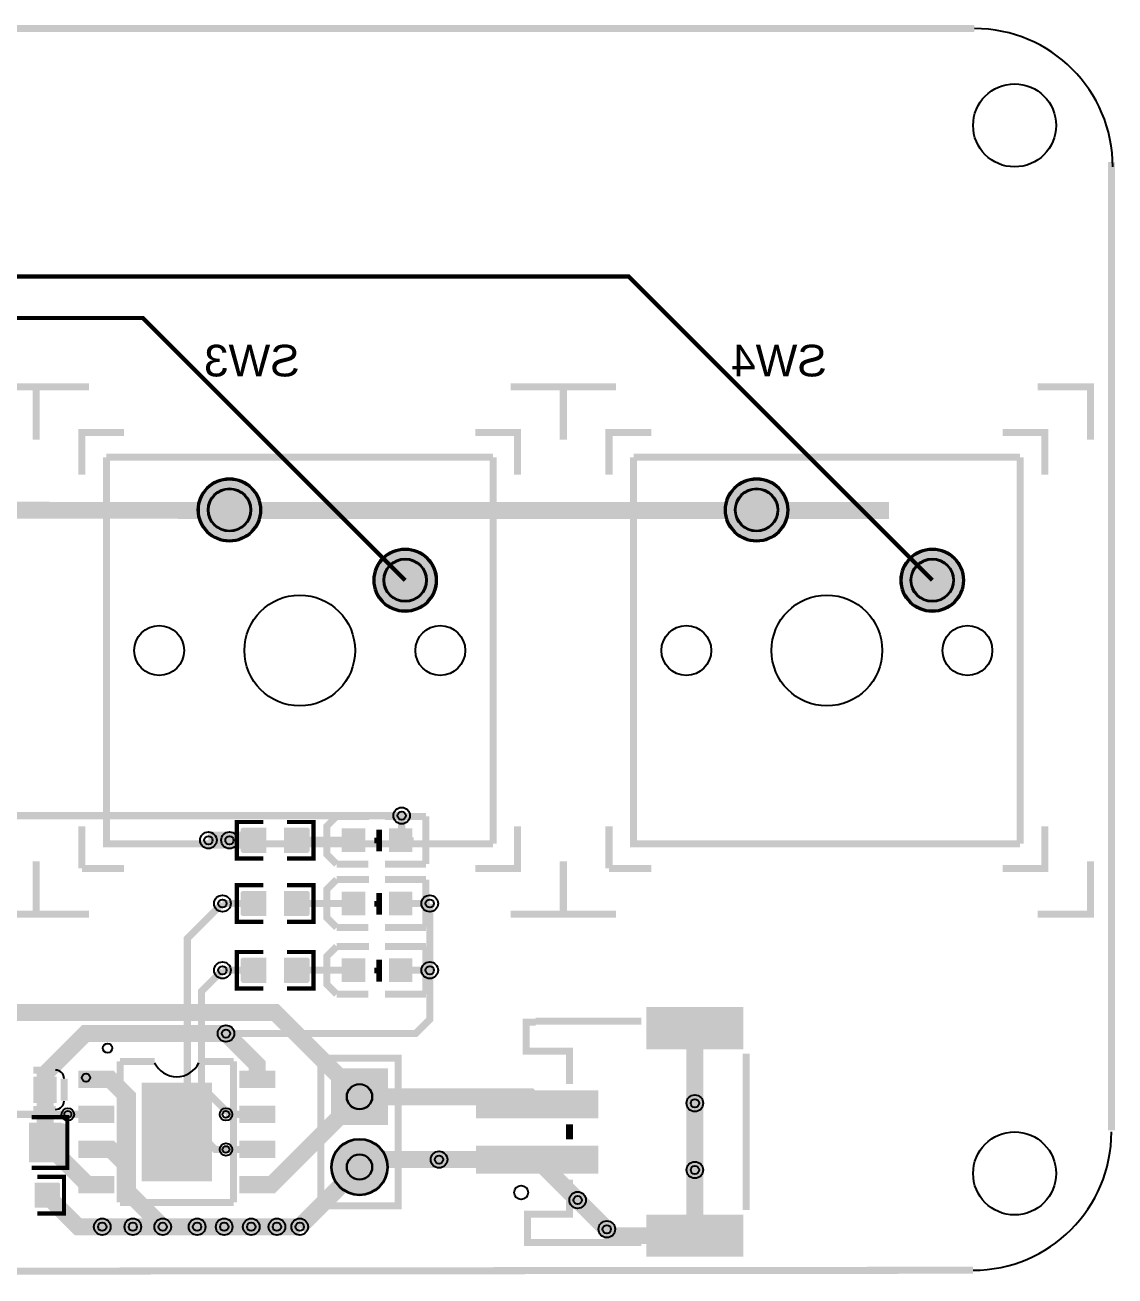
# Model space of a CAD drawing. Header units: millimetres. Extents: x 11.1 to 111.1, y -48.8 to 0.2.
# Drawn here: x 71.73 to 111.13, y -45.09 to 0.13 of the extents above; entities that cross this region are included whole.
import ezdxf

# ---------------------------------------------------------------- set-up
doc = ezdxf.new("R2010")
doc.units = ezdxf.units.MM
for name, color, linetype, true_color in [('BoardOutLine', 7, 'Continuous', 0xff00ff), ('BottomLayer', 7, 'Continuous', 0x0000ff), ('BottomSilkLayer', 7, 'Continuous', 0x66cc33), ('BottomSolderMaskLayer', 7, 'Continuous', 0xaa00ff), ('Document', 7, 'Continuous', 0xffffff), ('Hole', 7, 'Continuous', 0x222222), ('Multi-Layer', 7, 'Continuous', 0xc0c0c0), ('TopLayer', 7, 'Continuous', 0xff0000), ('TopPasteMaskLayer', 7, 'Continuous', 0x808080), ('TopSilkLayer', 7, 'Continuous', 0xffcc00), ('TopSolderMaskLayer', 7, 'Continuous', 0x800080)]:
    doc.layers.add(name, color=color, linetype=linetype, true_color=true_color)
doc.styles.get("Standard").update_dxf_attribs({"font": 'arial.ttf'})

msp = doc.modelspace()

# ---------------------------------------------------------------- hatches: boundary and pattern name
at = {"layer": 'BottomSolderMaskLayer'}
for points in [[(77.97090424180837, -17.399288798577572, 1), (80.27090424180838, -17.399288798577572, 1)], [(97.02221234442467, -17.399288798577572, 1), (99.32221234442468, -17.399288798577572, 1)], [(84.32091694183381, -19.93929387858782, 1), (86.62091694183383, -19.93929387858782, 1)], [(103.37222504445012, -19.93929387858782, 1), (105.67222504445013, -19.93929387858782, 1)], [(84.84556769113556, -37.58267716535431), (84.84556769113556, -39.6334772669544), (82.79476758953524, -39.6334772669544), (82.79476758953524, -37.58267716535431)], [(82.79476758953518, -41.1480822961646, 1), (84.84556769113539, -41.1480822961646, 1)]]:
    msp.add_hatch(color=256, dxfattribs=at).paths.add_polyline_path(points)
at = {"layer": 'Document'}
for points in [[(83.26182372364747, -29.28742697485393), (83.92222504444999, -29.28742697485393), (83.92222504444999, -29.439827279654423), (83.26182372364747, -29.439827279654423)], [(85.11557023114051, -29.23545847091691), (85.77597155194303, -29.23545847091691), (85.77597155194303, -29.38785877571752), (85.11557023114051, -29.38785877571752)], [(85.39072898145787, -29.61221742443479), (85.39072898145787, -28.951816103632154), (85.54312928625859, -28.951816103632154), (85.54312928625859, -29.61221742443479)], [(83.26182372364747, -31.57343154686305), (83.92222504444999, -31.57343154686305), (83.92222504444999, -31.725831851663656), (83.26182372364747, -31.725831851663656)], [(85.11557023114051, -31.52146304292603), (85.77597155194303, -31.52146304292603), (85.77597155194303, -31.673863347726638), (85.11557023114051, -31.673863347726638)], [(85.39072898145787, -31.898221996443908), (85.39072898145787, -31.237820675641274), (85.54312928625859, -31.237820675641274), (85.54312928625859, -31.898221996443908)], [(85.39072898145787, -34.31122682245359), (85.39072898145787, -33.65082550165096), (85.54312928625859, -33.65082550165096), (85.54312928625859, -34.31122682245359)], [(83.26182372364747, -33.98643637287273), (83.92222504444999, -33.98643637287273), (83.92222504444999, -34.138836677673225), (83.26182372364747, -34.138836677673225)], [(85.11557023114051, -33.93446786893571), (85.77597155194303, -33.93446786893571), (85.77597155194303, -34.08686817373621), (85.11557023114051, -34.08686817373621)]]:
    msp.add_hatch(color=256, dxfattribs=at).paths.add_polyline_path(points)
at = {"layer": 'Multi-Layer'}
for points in [[(78.02090424180838, -17.399288798577572, 1), (80.22090424180837, -17.399288798577572, 1)], [(97.07221234442468, -17.399288798577572, 1), (99.27221234442467, -17.399288798577572, 1)], [(84.37091694183383, -19.93929387858782, 1), (86.57091694183381, -19.93929387858782, 1)], [(103.42222504445013, -19.93929387858782, 1), (105.62222504445012, -19.93929387858782, 1)], [(84.82016764033528, -37.60807721615447), (84.82016764033528, -39.608077216154356), (82.82016764033528, -39.608077216154356), (82.82016764033528, -37.60807721615447)], [(82.82016764033528, -41.1480822961646, 1), (84.82016764033528, -41.1480822961646, 1)]]:
    msp.add_hatch(color=256, dxfattribs=at).paths.add_polyline_path(points)
at = {"layer": 'TopLayer'}
for points in [[(80.42214884429768, -29.7690627381254), (80.42214884429768, -28.90505461010912), (79.61567183134366, -28.90505461010912), (79.61567183134366, -29.7690627381254)], [(81.12217424434834, -29.7690627381254), (81.12217424434834, -28.90505461010912), (81.92865125730259, -28.90505461010912), (81.92865125730259, -29.7690627381254)], [(83.20426720853447, -29.737058674117293), (83.20426720853447, -28.93705867411734), (84.00426720853443, -28.93705867411734), (84.00426720853443, -29.737058674117293)], [(84.90607061214132, -29.737058674117293), (84.90607061214132, -28.93705867411734), (85.70607061214127, -28.93705867411734), (85.70607061214127, -29.737058674117293)], [(80.42214884429768, -31.19105918211835), (80.42214884429768, -32.05506731013463), (79.61567183134366, -32.05506731013463), (79.61567183134366, -31.19105918211835)], [(81.12217424434834, -31.19105918211835), (81.12217424434834, -32.05506731013463), (81.92865125730259, -32.05506731013463), (81.92865125730259, -31.19105918211835)], [(83.20426720853447, -32.02306324612641), (83.20426720853447, -31.223063246126458), (84.00426720853443, -31.223063246126458), (84.00426720853443, -32.02306324612641)], [(84.90607061214132, -32.02306324612641), (84.90607061214132, -31.223063246126458), (85.70607061214127, -31.223063246126458), (85.70607061214127, -32.02306324612641)], [(80.42214884429768, -33.60406400812792), (80.42214884429768, -34.4680721361442), (79.61567183134366, -34.4680721361442), (79.61567183134366, -33.60406400812792)], [(81.12217424434834, -33.60406400812792), (81.12217424434834, -34.4680721361442), (81.92865125730259, -34.4680721361442), (81.92865125730259, -33.60406400812792)], [(83.20426720853447, -34.436068072136095), (83.20426720853447, -33.63606807213614), (84.00426720853443, -33.63606807213614), (84.00426720853443, -34.436068072136095)], [(84.90607061214132, -34.436068072136095), (84.90607061214132, -33.63606807213614), (85.70607061214127, -33.63606807213614), (85.70607061214127, -34.436068072136095)], [(94.241173482347, -36.87810515621027), (94.241173482347, -35.37807975615942), (97.64117348234709, -35.37807975615942), (97.64117348234709, -36.87810515621027)], [(72.05514351028705, -37.90406400812799), (72.85514351028723, -37.90406400812799), (72.85514351028723, -38.8040894081787), (72.05514351028705, -38.8040894081787)], [(74.90784861569728, -37.673075946151926), (74.90784861569728, -38.273075946151835), (73.70784861569723, -38.273075946151835), (73.70784861569723, -37.673075946151926)], [(80.72446024892065, -37.673075946151926), (80.72446024892065, -38.273075946151835), (79.5244602489206, -38.273075946151835), (79.5244602489206, -37.673075946151926)], [(75.96621793243571, -41.62814325628642), (75.96621793243571, -38.12801625603254), (78.46609093218194, -38.12801625603254), (78.46609093218194, -41.62814325628642)], [(88.14117348234709, -39.37805435610858), (88.14117348234709, -38.37805435610869), (92.3411734823469, -38.37805435610869), (92.3411734823469, -39.37805435610858)], [(74.90784861569728, -38.94307848615699), (74.90784861569728, -39.5430784861569), (73.70784861569723, -39.5430784861569), (73.70784861569723, -38.94307848615699)], [(80.72446024892065, -38.94307848615699), (80.72446024892065, -39.5430784861569), (79.5244602489206, -39.5430784861569), (79.5244602489206, -38.94307848615699)], [(71.90114300228606, -39.57058674117343), (71.90114300228606, -40.94757429514857), (73.03368046736091, -40.94757429514857), (73.03368046736091, -39.57058674117343)], [(74.90784861569728, -40.21308102616206), (74.90784861569728, -40.81308102616197), (73.70784861569723, -40.81308102616197), (73.70784861569723, -40.21308102616206)], [(80.72446024892065, -40.21308102616206), (80.72446024892065, -40.81308102616197), (79.5244602489206, -40.81308102616197), (79.5244602489206, -40.21308102616206)], [(88.14117348234709, -41.37805435610869), (88.14117348234709, -40.37805435610869), (92.3411734823469, -40.37805435610869), (92.3411734823469, -41.37805435610869)], [(74.90784861569728, -41.483083566167124), (74.90784861569728, -42.08308356616703), (73.70784861569723, -42.08308356616703), (73.70784861569723, -41.483083566167124)], [(80.72446024892065, -41.483083566167124), (80.72446024892065, -42.08308356616703), (79.5244602489206, -42.08308356616703), (79.5244602489206, -41.483083566167124)], [(72.10515621031232, -41.73208026416046), (72.10515621031232, -42.59608839217674), (72.91163322326656, -42.59608839217674), (72.91163322326656, -41.73208026416046)], [(94.241173482347, -44.37807975615942), (94.241173482347, -42.87805435610869), (97.64119888239793, -42.87805435610869), (97.64119888239793, -44.37807975615942)]]:
    msp.add_hatch(color=256, dxfattribs=at).paths.add_polyline_path(points)
at = {"layer": 'TopPasteMaskLayer'}
for points in [[(80.41717043434073, -28.93708407416807), (80.41717043434073, -29.16504953009894), (80.03718567437136, -29.16504953009894), (80.03718567437136, -29.495046990093897), (80.41717043434073, -29.495046990093897), (80.41717043434073, -29.737084074168138), (80.36718313436631, -29.78707137414267), (79.57719075438149, -29.78707137414267), (79.52717805435623, -29.737084074168138), (79.52717805435623, -28.93708407416807), (79.57719075438149, -28.887071374142693), (80.36718313436631, -28.887071374142693)], [(81.96718313436645, -28.887071374142693), (81.16718313436627, -28.887071374142693), (81.11717043434078, -28.93708407416807), (81.11717043434078, -29.16504953009894), (81.48717297434587, -29.16504953009894), (81.48717297434587, -29.495046990093897), (81.11717043434078, -29.495046990093897), (81.11717043434078, -29.737084074168138), (81.16718313436627, -29.78707137414267), (81.96718313436645, -29.78707137414267), (82.01717043434087, -29.737084074168138), (82.01717043434087, -28.93708407416807)], [(83.20426720853447, -29.737058674117293), (83.20426720853447, -28.93705867411734), (84.00426720853443, -28.93705867411734), (84.00426720853443, -29.737058674117293)], [(84.90607061214132, -29.737058674117293), (84.90607061214132, -28.93705867411734), (85.70607061214127, -28.93705867411734), (85.70607061214127, -29.737058674117293)], [(79.5771399542798, -32.07305054610106), (80.37713995427998, -32.07305054610106), (80.42715265430547, -32.02303784607568), (80.42715265430547, -31.79507239014481), (80.05715011430038, -31.79507239014481), (80.05715011430038, -31.465074930149854), (80.42715265430547, -31.465074930149854), (80.42715265430547, -31.223037846075613), (80.37713995427998, -31.17305054610108), (79.5771399542798, -31.17305054610108), (79.52715265430538, -31.223037846075613), (79.52715265430538, -32.02303784607568)], [(81.12715265430529, -32.02303784607568), (81.12715265430529, -31.79507239014481), (81.5071374142749, -31.79507239014481), (81.5071374142749, -31.465074930149854), (81.12715265430529, -31.465074930149854), (81.12715265430529, -31.223037846075613), (81.17713995427994, -31.17305054610108), (81.96713233426476, -31.17305054610108), (82.01714503429002, -31.223037846075613), (82.01714503429002, -32.02303784607568), (81.96713233426476, -32.07305054610106), (81.17713995427994, -32.07305054610106)], [(83.20426720853447, -32.02306324612641), (83.20426720853447, -31.223063246126458), (84.00426720853443, -31.223063246126458), (84.00426720853443, -32.02306324612641)], [(84.90607061214132, -32.02306324612641), (84.90607061214132, -31.223063246126458), (85.70607061214127, -31.223063246126458), (85.70607061214127, -32.02306324612641)], [(79.5771399542798, -34.48605537211074), (80.37713995427998, -34.48605537211074), (80.42715265430547, -34.436042672085364), (80.42715265430547, -34.20807721615438), (80.05715011430038, -34.20807721615438), (80.05715011430038, -33.878079756159536), (80.42715265430547, -33.878079756159536), (80.42715265430547, -33.636042672085296), (80.37713995427998, -33.58605537211076), (79.5771399542798, -33.58605537211076), (79.52715265430538, -33.636042672085296), (79.52715265430538, -34.436042672085364)], [(81.12715265430529, -34.436042672085364), (81.12715265430529, -34.20807721615438), (81.5071374142749, -34.20807721615438), (81.5071374142749, -33.878079756159536), (81.12715265430529, -33.878079756159536), (81.12715265430529, -33.636042672085296), (81.17713995427994, -33.58605537211076), (81.96713233426476, -33.58605537211076), (82.01714503429002, -33.636042672085296), (82.01714503429002, -34.436042672085364), (81.96713233426476, -34.48605537211074), (81.17713995427994, -34.48605537211074)], [(83.20426720853447, -34.436068072136095), (83.20426720853447, -33.63606807213614), (84.00426720853443, -33.63606807213614), (84.00426720853443, -34.436068072136095)], [(84.90607061214132, -34.436068072136095), (84.90607061214132, -33.63606807213614), (85.70607061214127, -33.63606807213614), (85.70607061214127, -34.436068072136095)], [(94.241173482347, -36.87810515621027), (94.241173482347, -35.37807975615942), (97.64117348234709, -35.37807975615942), (97.64117348234709, -36.87810515621027)], [(72.05514351028705, -37.90406400812799), (72.85514351028723, -37.90406400812799), (72.85514351028723, -38.8040894081787), (72.05514351028705, -38.8040894081787)], [(74.90784861569728, -37.673075946151926), (74.90784861569728, -38.273075946151835), (73.70784861569723, -38.273075946151835), (73.70784861569723, -37.673075946151926)], [(80.72446024892065, -37.673075946151926), (80.72446024892065, -38.273075946151835), (79.5244602489206, -38.273075946151835), (79.5244602489206, -37.673075946151926)], [(75.96621793243571, -41.62814325628642), (75.96621793243571, -38.12801625603254), (78.46609093218194, -38.12801625603254), (78.46609093218194, -41.62814325628642)], [(88.14117348234709, -39.37805435610858), (88.14117348234709, -38.37805435610869), (92.3411734823469, -38.37805435610869), (92.3411734823469, -39.37805435610858)], [(74.90784861569728, -38.94307848615699), (74.90784861569728, -39.5430784861569), (73.70784861569723, -39.5430784861569), (73.70784861569723, -38.94307848615699)], [(80.72446024892065, -38.94307848615699), (80.72446024892065, -39.5430784861569), (79.5244602489206, -39.5430784861569), (79.5244602489206, -38.94307848615699)], [(73.20116840233686, -39.619075438150844), (73.20116840233686, -40.899060198120424), (73.1511557023116, -40.9490728981458), (72.00114300228597, -40.9490728981458), (71.95115570231155, -40.899060198120424), (71.94612649225314, -40.48902717805424), (72.3961391922785, -40.48902717805424), (72.3961391922785, -40.039039878079734), (71.95613411226827, -40.039039878079734), (71.95115570231155, -39.619075438150844), (72.00114300228597, -39.56906273812535), (73.1511557023116, -39.56906273812535)], [(74.90784861569728, -40.21308102616206), (74.90784861569728, -40.81308102616197), (73.70784861569723, -40.81308102616197), (73.70784861569723, -40.21308102616206)], [(80.72446024892065, -40.21308102616206), (80.72446024892065, -40.81308102616197), (79.5244602489206, -40.81308102616197), (79.5244602489206, -40.21308102616206)], [(88.14117348234709, -41.37805435610869), (88.14117348234709, -40.37805435610869), (92.3411734823469, -40.37805435610869), (92.3411734823469, -41.37805435610869)], [(74.90784861569728, -41.483083566167124), (74.90784861569728, -42.08308356616703), (73.70784861569723, -42.08308356616703), (73.70784861569723, -41.483083566167124)], [(80.72446024892065, -41.483083566167124), (80.72446024892065, -42.08308356616703), (79.5244602489206, -42.08308356616703), (79.5244602489206, -41.483083566167124)], [(72.11013462026926, -42.5640589281179), (72.11013462026926, -42.33609347218692), (72.49011938023887, -42.33609347218692), (72.49011938023887, -42.006096012192074), (72.11013462026926, -42.006096012192074), (72.11013462026926, -41.764058928117834), (72.16012192024391, -41.7140716281433), (72.95011430022873, -41.7140716281433), (73.000127000254, -41.764058928117834), (73.000127000254, -42.5640589281179), (72.95011430022873, -42.61407162814328), (72.16012192024391, -42.61407162814328)], [(94.241173482347, -44.37807975615942), (94.241173482347, -42.87805435610869), (97.64119888239793, -42.87805435610869), (97.64119888239793, -44.37807975615942)]]:
    msp.add_hatch(color=256, dxfattribs=at).paths.add_polyline_path(points)
at = {"layer": 'TopSolderMaskLayer'}
for points in [[(77.97090424180837, -17.399288798577572, 1), (80.27090424180838, -17.399288798577572, 1)], [(97.02221234442467, -17.399288798577572, 1), (99.32221234442468, -17.399288798577572, 1)], [(84.32091694183381, -19.93929387858782, 1), (86.62091694183383, -19.93929387858782, 1)], [(103.37222504445012, -19.93929387858782, 1), (105.67222504445013, -19.93929387858782, 1)], [(80.44755609488561, -29.794462788925557), (80.44755609488561, -28.879654559309074), (79.59027898033128, -28.879654559309074), (79.59027898033128, -29.794462788925557)], [(81.09676699376064, -29.794462788925557), (81.09676699376064, -28.879654559309074), (81.95404410831497, -28.879654559309074), (81.95404410831497, -29.794462788925557)], [(83.1788671577342, -29.762458724917337), (83.1788671577342, -28.911658623317294), (84.0296672593347, -28.911658623317294), (84.0296672593347, -29.762458724917337)], [(84.88067056134105, -29.762458724917337), (84.88067056134105, -28.911658623317294), (85.73147066294132, -28.911658623317294), (85.73147066294132, -29.762458724917337)], [(80.44755609488561, -31.165659131318193), (80.44755609488561, -32.080467360934676), (79.59027898033128, -32.080467360934676), (79.59027898033128, -31.165659131318193)], [(81.09676699376064, -31.165659131318193), (81.09676699376064, -32.080467360934676), (81.95404410831497, -32.080467360934676), (81.95404410831497, -31.165659131318193)], [(83.1788671577342, -32.04846329692646), (83.1788671577342, -31.197663195326413), (84.0296672593347, -31.197663195326413), (84.0296672593347, -32.04846329692646)], [(84.88067056134105, -32.04846329692646), (84.88067056134105, -31.197663195326413), (85.73147066294132, -31.197663195326413), (85.73147066294132, -32.04846329692646)], [(80.44755609488561, -33.578663957327876), (80.44755609488561, -34.49347218694436), (79.59027898033128, -34.49347218694436), (79.59027898033128, -33.578663957327876)], [(81.09676699376064, -33.578663957327876), (81.09676699376064, -34.49347218694436), (81.95404410831497, -34.49347218694436), (81.95404410831497, -33.578663957327876)], [(83.1788671577342, -34.46146812293614), (83.1788671577342, -33.610668021336096), (84.0296672593347, -33.610668021336096), (84.0296672593347, -34.46146812293614)], [(84.88067056134105, -34.46146812293614), (84.88067056134105, -33.610668021336096), (85.73147066294132, -33.610668021336096), (85.73147066294132, -34.46146812293614)], [(94.18449580985202, -36.88913867713882), (94.18449580985202, -35.367048476981154), (97.69785792990956, -35.367048476981154), (97.69785792990956, -36.88913867713882)], [(72.02974184658046, -37.87866324048059), (72.88054194818096, -37.87866324048059), (72.88054194818096, -38.829490175826095), (72.02974184658046, -38.829490175826095)], [(74.95864871729736, -37.66037592075179), (74.95864871729736, -38.28577597155186), (73.65704851409691, -38.28577597155186), (73.65704851409691, -37.66037592075179)], [(80.77526035052074, -37.66037592075179), (80.77526035052074, -38.28577597155186), (79.47366014732052, -38.28577597155186), (79.47366014732052, -37.66037592075179)], [(84.84556769113556, -37.58267716535431), (84.84556769113556, -39.6334772669544), (82.79476758953524, -39.6334772669544), (82.79476758953524, -37.58267716535431)], [(75.94807530234834, -41.66370461773181), (75.94807530234834, -38.09245489458715), (78.48423356226954, -38.09245489458715), (78.48423356226954, -41.66370461773181)], [(88.0361404606681, -39.38400794651045), (88.0361404606681, -38.37210016079007), (92.44619380077484, -38.37210016079007), (92.44619380077484, -39.38400794651045)], [(74.95864871729736, -38.930378460756856), (74.95864871729736, -39.55577851155692), (73.65704851409691, -39.55577851155692), (73.65704851409691, -38.930378460756856)], [(80.77526035052074, -38.930378460756856), (80.77526035052074, -39.55577851155692), (79.47366014732052, -39.55577851155692), (79.47366014732052, -38.930378460756856)], [(71.87574523013063, -39.545187158896624), (71.87574523013063, -40.972973877425375), (73.05908279680557, -40.972973877425375), (73.05908279680557, -39.545187158896624)], [(74.95864871729736, -40.20038100076192), (74.95864871729736, -40.8257810515621), (73.65704851409691, -40.8257810515621), (73.65704851409691, -40.20038100076192)], [(80.77526035052074, -40.20038100076192), (80.77526035052074, -40.8257810515621), (79.47366014732052, -40.8257810515621), (79.47366014732052, -40.20038100076192)], [(82.79476758953518, -41.1480822961646, 1), (84.84556769113539, -41.1480822961646, 1)], [(88.0361404606681, -41.38400794651045), (88.0361404606681, -40.37210016079018), (92.44619380077484, -40.37210016079018), (92.44619380077484, -41.38400794651045)], [(74.95864871729736, -41.4703835407671), (74.95864871729736, -42.09578359156717), (73.65704851409691, -42.09578359156717), (73.65704851409691, -41.4703835407671)], [(80.77526035052074, -41.4703835407671), (80.77526035052074, -42.09578359156717), (79.47366014732052, -42.09578359156717), (79.47366014732052, -41.4703835407671)], [(72.07974895972461, -41.706680213360414), (72.07974895972461, -42.6214884429769), (72.93702607427895, -42.6214884429769), (72.93702607427895, -41.706680213360414)], [(94.18449580985202, -44.389111035337805), (94.18449580985202, -42.86702083518014), (97.69788417684367, -42.86702083518014), (97.69788417684367, -44.389111035337805)]]:
    msp.add_hatch(color=256, dxfattribs=at).paths.add_polyline_path(points)

# ---------------------------------------------------------------- linework, layer by layer
at = {"layer": 'BoardOutLine', "const_width": 0.25400050800101603}
for points in [[(51.180975361950686, 0), (106.04521209042423, 0)], [(110.99822199644404, -4.826009652019252), (110.99822199644404, -39.82598425196841)], [(105.99822199644382, -44.87807975615942), (16.256032512065076, -44.9580899161798)]]:
    msp.add_lwpolyline(points, dxfattribs=at)
at = {"layer": 'BoardOutLine'}
for centre, start, end in [((106.04521209042446, -4.999999999999886), 0, 90), ((105.99822199644382, -39.87807975615931), 270, 0)]:
    msp.add_arc(centre, 5, start, end, dxfattribs=at)
at = {"layer": 'BottomLayer'}
for points, const_width in [([(60.07112014224026, -17.39903479806958), (81.46050292100585, -17.419354838709637)], 0.6100076200152401), ([(81.45999491998987, -17.420116840233618), (102.96012192024386, -17.420116840233618)], 0.6100076200152401), ([(51.81610363220739, -26.035052070104143), (54.22910845821684, -28.448056896113712), (85.34417068834136, -28.448056896113712)], 0.25400050800101603), ([(78.86715773431547, -31.623063246126435), (77.59715519431052, -32.8930657861315), (77.59715519431052, -39.49707899415796), (78.61315722631457, -40.51308102616201), (78.99415798831592, -40.51308102616201)], 0.25400050800101603), ([(86.36017272034542, -34.03606807213612), (86.36017272034542, -31.623063246126435)], 0.25400050800101603), ([(78.86715773431547, -34.03606807213612), (78.10515621031254, -34.79806959613916), (78.10515621031254, -38.22707645415289), (78.99415798831592, -39.11607823215638), (78.99415798831592, -39.243078486156946)], 0.25400050800101603), ([(78.99415798831592, -36.32207264414524), (85.85217170434339, -36.32207264414524), (86.36017272034542, -35.81407162814321), (86.36017272034542, -34.03606807213612)], 0.25400050800101603), ([(73.27914655829318, -39.243078486156946), (71.1201422402844, -39.243078486156946), (69.72313944627899, -40.640081280162576), (69.72313944627899, -42.164084328168656)], 0.25400050800101603)]:
    msp.add_lwpolyline(points, dxfattribs=dict(at, const_width=const_width))
at = {"layer": 'BottomSolderMaskLayer'}
for centre, radius in [((79.12090424180838, -17.399288798577572), 1.1500000000000001), ((98.17221234442468, -17.399288798577572), 1.1500000000000001), ((79.12098044196091, -17.399110998222), 0.784104186390191), ((98.17195834391669, -17.399110998222), 0.784104186390191), ((85.47091694183382, -19.93929387858782), 1.1500000000000001), ((104.52222504445012, -19.93929387858782), 1.1500000000000001), ((85.47099314198636, -19.939116078232132), 0.784104186390191), ((104.52197104394213, -19.939116078232132), 0.784104186390191), ((83.82016764033528, -38.608077216154356), 0.46144304546673615), ((83.82016764033528, -41.1480822961646), 1.0254000508001015), ((83.82016764033528, -41.1480822961646), 0.46144304546673615)]:
    msp.add_circle(centre, radius, dxfattribs=at)
at = {"layer": 'Document', "const_width": 0.25400050800101603}
for points in [[(70.23114046228102, -12.95402590805179), (72.13614427228867, -12.95402590805179), (72.13614427228867, -14.859029718059446)], [(72.1359918719836, -14.859029718059446), (72.1359918719836, -12.95402590805179), (74.04099568199126, -12.95402590805179)], [(89.28102616205229, -12.95402590805179), (91.18602997205994, -12.95402590805179), (91.18602997205994, -14.859029718059446)], [(91.18696977393961, -14.859029718059446), (91.18696977393961, -12.95402590805179), (93.09197358394727, -12.95402590805179)], [(108.33200406400806, -12.95402590805179), (110.23700787401572, -12.95402590805179), (110.23700787401572, -14.859029718059446)], [(75.31099822199644, -14.605029210058433), (73.78699517399036, -14.605029210058433), (73.78699517399036, -16.129032258064512)], [(89.53502667005318, -16.129032258064512), (89.53502667005318, -14.605029210058433), (88.0110236220471, -14.605029210058433)], [(94.36197612395222, -14.605029210058433), (92.83797307594614, -14.605029210058433), (92.83797307594614, -16.129032258064512)], [(108.58600457200919, -16.129032258064512), (108.58600457200919, -14.605029210058433), (107.06200152400311, -14.605029210058433)], [(74.67599695199397, -15.494030988061922), (74.67599695199397, -29.464058928117765), (88.64602489204981, -29.464058928117765)], [(88.64602489204981, -15.494030988061922), (74.67599695199397, -15.494030988061922)], [(88.64602489204981, -15.494030988061922), (88.64602489204981, -29.464058928117765)], [(93.72697485394974, -15.494030988061922), (93.72697485394974, -29.464058928117765), (107.69700279400558, -29.464058928117765)], [(107.69700279400558, -15.494030988061922), (93.72697485394974, -15.494030988061922)], [(107.69700279400558, -15.494030988061922), (107.69700279400558, -29.464058928117765)], [(73.78699517399036, -30.35306070612137), (73.78699517399036, -28.82905765811529)], [(88.0110236220471, -30.35306070612137), (89.53502667005318, -30.35306070612137), (89.53502667005318, -28.82905765811529)], [(92.83797307594614, -30.35306070612137), (92.83797307594614, -28.82905765811529)], [(107.06200152400311, -30.35306070612137), (108.58600457200919, -30.35306070612137), (108.58600457200919, -28.82905765811529)], [(70.23114046228102, -32.00406400812801), (72.13614427228867, -32.00406400812801), (72.13614427228867, -30.099060198120355)], [(74.04099568199126, -32.00406400812801), (72.1359918719836, -32.00406400812801), (72.1359918719836, -30.099060198120355)], [(73.78699517399036, -30.35306070612137), (75.31099822199644, -30.35306070612137)], [(89.28102616205229, -32.00406400812801), (91.18602997205994, -32.00406400812801), (91.18602997205994, -30.099060198120355)], [(93.09197358394727, -32.00406400812801), (91.18696977393961, -32.00406400812801), (91.18696977393961, -30.099060198120355)], [(92.83797307594614, -30.35306070612137), (94.36197612395222, -30.35306070612137)], [(108.33200406400806, -32.00406400812801), (110.23700787401572, -32.00406400812801), (110.23700787401572, -30.099060198120355)]]:
    msp.add_lwpolyline(points, dxfattribs=at)
at = {"layer": 'Document'}
for centre, radius in [((73.93624587249178, -37.918211836423666), 0.15011430022860048), ((89.6621793243587, -42.068834137668205), 0.24993649987299976)]:
    msp.add_circle(centre, radius, dxfattribs=at)
at = {"layer": 'Hole'}
for centre, radius in [((85.34417068834136, -28.448056896113712), 0.15001270002540007), ((78.35915671831344, -29.337058674117316), 0.15001270002540007), ((79.1211582423166, -29.337058674117316), 0.15001270002540007), ((78.86715773431547, -31.623063246126435), 0.15001270002540007), ((86.36017272034542, -31.623063246126435), 0.15001270002540007), ((78.86715773431547, -34.03606807213612), 0.15001270002540007), ((86.36017272034542, -34.03606807213612), 0.15001270002540007), ((78.99415798831592, -36.32207264414524), 0.15001270002540007), ((95.94107188214389, -38.84150368300732), 0.15001270002540007), ((73.27914655829318, -39.243078486156946), 0.12499364998729999), ((78.99415798831592, -39.243078486156946), 0.12499364998729999), ((78.99415798831592, -40.51308102616201), 0.12499364998729999), ((86.6946913893828, -40.87807975615942), 0.15001270002540007), ((95.94107188214389, -41.254508509017), 0.15001270002540007), ((91.70434340868678, -42.34112268224533), 0.15001270002540007), ((74.52273304546611, -43.30708661417316), 0.15001270002540007), ((75.62763525527066, -43.30708661417316), 0.15001270002540007), ((76.70815341630691, -43.30708661417316), 0.15001270002540007), ((77.95173990347985, -43.30708661417316), 0.15001270002540007), ((78.92964185928372, -43.30708661417316), 0.15001270002540007), ((79.90754381508759, -43.30708661417316), 0.15001270002540007), ((80.83464566929138, -43.30708661417316), 0.15001270002540007), ((81.66116332232673, -43.30708661417316), 0.15001270002540007), ((92.75844551689102, -43.39522479044956), 0.15001270002540007)]:
    msp.add_circle(centre, radius, dxfattribs=at)
at = {"layer": 'Multi-Layer'}
for centre, radius in [((107.49809499619005, -3.500127000253997), 1.5000000000000002), ((79.12090424180838, -17.399288798577572), 1.1), ((79.12098044196091, -17.399110998222), 0.7500127000254001), ((98.17221234442468, -17.399288798577572), 1.1), ((98.17195834391669, -17.399110998222), 0.7500127000254001), ((85.47091694183382, -19.93929387858782), 1.1), ((104.52222504445012, -19.93929387858782), 1.1), ((85.47099314198636, -19.939116078232132), 0.7500127000254001), ((104.52197104394213, -19.939116078232132), 0.7500127000254001), ((81.66090932181851, -22.47929895859795), 2), ((100.71221742443481, -22.47929895859795), 2), ((76.58089916179824, -22.47929895859795), 0.9000000000000001), ((86.740919481839, -22.47929895859795), 0.9000000000000001), ((95.63220726441455, -22.47929895859795), 0.9000000000000001), ((105.79222758445508, -22.47929895859795), 0.9000000000000001), ((85.34417068834136, -28.448056896113712), 0.30000000000000004), ((78.35915671831344, -29.337058674117316), 0.30000000000000004), ((79.1211582423166, -29.337058674117316), 0.30000000000000004), ((78.86715773431547, -31.623063246126435), 0.30000000000000004), ((86.36017272034542, -31.623063246126435), 0.30000000000000004), ((78.86715773431547, -34.03606807213612), 0.30000000000000004), ((86.36017272034542, -34.03606807213612), 0.30000000000000004), ((78.99415798831592, -36.32207264414524), 0.30000000000000004), ((83.82016764033528, -38.608077216154356), 0.4500127000254001), ((95.94107188214389, -38.84150368300732), 0.30000000000000004), ((73.27914655829318, -39.243078486156946), 0.2249936499873), ((78.99415798831592, -39.243078486156946), 0.2249936499873), ((83.82016764033528, -41.1480822961646), 1), ((107.49809499619005, -41.37795275590554), 1.5000000000000002), ((78.99415798831592, -40.51308102616201), 0.2249936499873), ((86.6946913893828, -40.87807975615942), 0.30000000000000004), ((83.82016764033528, -41.1480822961646), 0.4500127000254001), ((95.94107188214389, -41.254508509017), 0.30000000000000004), ((91.70434340868678, -42.34112268224533), 0.30000000000000004), ((74.52273304546611, -43.30708661417316), 0.30000000000000004), ((75.62763525527066, -43.30708661417316), 0.30000000000000004), ((76.70815341630691, -43.30708661417316), 0.30000000000000004), ((77.95173990347985, -43.30708661417316), 0.30000000000000004), ((78.92964185928372, -43.30708661417316), 0.30000000000000004), ((79.90754381508759, -43.30708661417316), 0.30000000000000004), ((80.83464566929138, -43.30708661417316), 0.30000000000000004), ((81.66116332232673, -43.30708661417316), 0.30000000000000004), ((92.75844551689102, -43.39522479044956), 0.30000000000000004)]:
    msp.add_circle(centre, radius, dxfattribs=at)
at = {"layer": 'TopLayer'}
for points, const_width in [([(50.275006350012745, -8.962153924307813), (93.54511049022085, -8.962153924307813), (104.52212344424697, -19.939166878333708)], 0.152), ([(50.275006350012745, -10.462026924053816), (75.99387858775708, -10.462026924053816), (85.47101854203697, -19.939166878333708)], 0.152), ([(85.30609601219203, -29.337058674117316), (85.34417068834136, -29.29898399796798), (85.34417068834136, -28.448056896113712)], 0.25400050800101603), ([(79.1211582423166, -29.337058674117316), (78.35915671831344, -29.337058674117316)], 0.6100076200152401), ([(80.01884683769367, -29.337058674117316), (79.1211582423166, -29.337058674117316)], 0.6100076200152401), ([(81.52547625095258, -29.337058674117316), (83.60424180848372, -29.337058674117316)], 0.25400050800101603), ([(80.01884683769367, -31.623063246126435), (78.86715773431547, -31.623063246126435)], 0.25400050800101603), ([(83.60424180848372, -31.623063246126435), (81.52547625095258, -31.623063246126435)], 0.25400050800101603), ([(85.30609601219203, -31.623063246126435), (86.36017272034542, -31.623063246126435)], 0.25400050800101603), ([(80.01884683769367, -34.03606807213612), (78.86715773431547, -34.03606807213612)], 0.25400050800101603), ([(81.52547625095258, -34.03606807213612), (83.60424180848372, -34.03606807213612)], 0.25400050800101603), ([(85.30609601219203, -34.03606807213612), (86.36017272034542, -34.03606807213612)], 0.25400050800101603), ([(66.43713487426976, -35.5600711201422), (80.77216154432313, -35.5600711201422), (83.82016764033528, -38.608077216154356)], 0.6100076200152401), ([(72.45514351028714, -38.35407670815334), (72.45514351028714, -37.781026162052285), (73.91409702819396, -36.32207264414524), (78.10515621031254, -36.32207264414524)], 0.6100076200152401), ([(78.10515621031254, -36.32207264414524), (78.99415798831592, -36.32207264414524)], 0.6100076200152401), ([(78.99415798831592, -36.32207264414524), (78.99420878841761, -36.32207264414524), (80.1245110490222, -37.45237490474972), (80.1245110490222, -37.97307594615188)], 0.6100076200152401), ([(95.94107188214389, -36.128016256032424), (95.94107188214389, -38.84150368300732)], 0.6100076200152401), ([(74.30784861569737, -37.97307594615188), (74.80314960629926, -37.97307594615188), (75.43815087630173, -38.608077216154356), (75.43815087630173, -42.03708407416809), (76.70815341630691, -43.30708661417316)], 0.6100076200152401), ([(72.46634493268994, -40.259080518161), (72.45618491236996, -38.35407670815334)], 0.6100076200152401), ([(83.82016764033528, -38.608077216154356), (80.64516129032268, -41.78308356616708), (80.12446024892051, -41.78308356616708)], 0.6100076200152401), ([(90.24130048260099, -38.878079756159536), (89.97129794259581, -38.608077216154356), (83.82016764033528, -38.608077216154356)], 0.6100076200152401), ([(95.94107188214389, -38.84150368300732), (95.94107188214389, -41.254508509017)], 0.6100076200152401), ([(74.30784861569737, -39.243078486156946), (73.27914655829318, -39.243078486156946)], 0.25400050800101603), ([(78.99415798831592, -39.243078486156946), (80.12446024892051, -39.243078486156946)], 0.25400050800101603), ([(72.46736093472191, -40.259080518161), (73.99136398272799, -41.78308356616708), (74.30784861569737, -41.78308356616708)], 0.6100076200152401), ([(74.30784861569737, -40.51308102616201), (74.82961645923297, -40.51308102616201), (75.43815087630173, -41.12161544323078)], 0.6100076200152401), ([(78.99415798831592, -40.51308102616201), (80.12446024892051, -40.51308102616201)], 0.25400050800101603), ([(86.69479298958595, -40.87807975615942), (84.09017018034046, -40.87807975615942), (83.82016764033528, -41.1480822961646)], 0.6100076200152401), ([(90.24130048260099, -40.87807975615942), (86.69479298958595, -40.87807975615942)], 0.6100076200152401), ([(90.24130048260099, -40.87807975615942), (91.70426720853447, -42.341046482092906)], 0.6100076200152401), ([(81.66116332232673, -43.30708661417316), (81.66116332232673, -43.30708661417316), (83.82016764033528, -41.1480822961646)], 0.6100076200152401), ([(95.94107188214389, -41.254508509017), (95.94107188214389, -43.628143256286535)], 0.6100076200152401), ([(72.50850901701824, -42.164084328168656), (73.65151130302274, -43.30708661417316), (74.52280924561865, -43.30708661417316)], 0.6100076200152401), ([(91.70426720853447, -42.341046482092906), (92.75836931673871, -43.39514859029714)], 0.6100076200152401), ([(74.52280924561865, -43.30708661417316), (75.62771145542297, -43.30708661417316)], 0.6100076200152401), ([(75.62771145542297, -43.30708661417316), (76.70815341630691, -43.30708661417316)], 0.6100076200152401), ([(76.70815341630691, -43.30708661417316), (76.70815341630691, -43.30708661417316), (77.95181610363238, -43.30708661417316)], 0.6100076200152401), ([(77.95181610363238, -43.30708661417316), (78.92971805943603, -43.30708661417316)], 0.6100076200152401), ([(78.92971805943603, -43.30708661417316), (79.90762001524013, -43.30708661417316)], 0.6100076200152401), ([(79.90762001524013, -43.30708661417316), (80.83472186944368, -43.30708661417316)], 0.6100076200152401), ([(80.83472186944368, -43.30708661417316), (81.66116332232673, -43.30708661417316)], 0.6100076200152401), ([(92.75836931673871, -43.39514859029714), (92.99136398272799, -43.628143256286535), (95.94107188214389, -43.628143256286535)], 0.6100076200152401)]:
    msp.add_lwpolyline(points, dxfattribs=dict(at, const_width=const_width))
at = {"layer": 'TopSilkLayer'}
for points, const_width in [([(82.9946659893319, -30.20066040132076), (82.6390652781306, -29.845059690119342), (82.6390652781306, -28.82905765811529), (82.9946659893319, -28.47345694691387)], 0.25400050800101603), ([(84.16306832613668, -28.47345694691387), (82.9946659893319, -28.47345694691387)], 0.25400050800101603), ([(86.22047244094483, -28.47345694691387), (84.74726949453884, -28.47345694691387)], 0.25400050800101603), ([(86.22047244094483, -30.20066040132076), (86.22047244094483, -28.47345694691387)], 0.25400050800101603), ([(80.34594869189755, -29.997663195326368), (79.3870713741428, -29.997663195326368), (79.3870713741428, -28.676454152908263), (80.34594869189755, -28.676454152908263)], 0.15240030480060962), ([(81.1983743967487, -29.997663195326368), (82.15725171450345, -29.997663195326368), (82.15725171450345, -28.676454152908263), (81.1983743967487, -28.676454152908263)], 0.15240030480060962), ([(84.53136906273812, -29.743459486918937), (84.53136906273812, -28.95605791211574)], 0.202997205994412), ([(84.53136906273812, -29.345008890017766), (84.35600711201414, -29.345008890017766)], 0.202997205994412), ([(84.13766827533664, -30.20066040132076), (82.9946659893319, -30.20066040132076)], 0.25400050800101603), ([(86.22047244094483, -30.20066040132076), (84.74726949453884, -30.20066040132076)], 0.25400050800101603), ([(82.9946659893319, -32.48666497332988), (82.6390652781306, -32.13106426212846), (82.6390652781306, -31.11506223012441), (82.9946659893319, -30.75946151892299)], 0.25400050800101603), ([(84.16306832613668, -30.75946151892299), (82.9946659893319, -30.75946151892299)], 0.25400050800101603), ([(86.22047244094483, -30.75946151892299), (84.74726949453884, -30.75946151892299)], 0.25400050800101603), ([(86.22047244094483, -32.48666497332988), (86.22047244094483, -30.75946151892299)], 0.25400050800101603), ([(80.34594869189755, -30.962458724917383), (79.3870713741428, -30.962458724917383), (79.3870713741428, -32.28366776733549), (80.34594869189755, -32.28366776733549)], 0.15240030480060962), ([(81.1983743967487, -30.962458724917383), (82.15725171450345, -30.962458724917383), (82.15725171450345, -32.28366776733549), (81.1983743967487, -32.28366776733549)], 0.15240030480060962), ([(84.53136906273812, -32.029464058928056), (84.53136906273812, -31.242062484124972)], 0.202997205994412), ([(84.53136906273812, -31.631013462026885), (84.35600711201414, -31.631013462026885)], 0.202997205994412), ([(84.13766827533664, -32.48666497332988), (82.9946659893319, -32.48666497332988)], 0.25400050800101603), ([(86.22047244094483, -32.48666497332988), (84.74726949453884, -32.48666497332988)], 0.25400050800101603), ([(80.34594869189755, -33.375463550927066), (79.3870713741428, -33.375463550927066), (79.3870713741428, -34.69667259334517), (80.34594869189755, -34.69667259334517)], 0.15240030480060962), ([(81.1983743967487, -33.375463550927066), (82.15725171450345, -33.375463550927066), (82.15725171450345, -34.69667259334517), (81.1983743967487, -34.69667259334517)], 0.15240030480060962), ([(82.9946659893319, -34.89966979933956), (82.6390652781306, -34.544069088138144), (82.6390652781306, -33.52806705613409), (82.9946659893319, -33.17246634493267)], 0.25400050800101603), ([(84.16306832613668, -33.17246634493267), (82.9946659893319, -33.17246634493267)], 0.25400050800101603), ([(86.22047244094483, -33.17246634493267), (84.74726949453884, -33.17246634493267)], 0.25400050800101603), ([(86.22047244094483, -34.89966979933956), (86.22047244094483, -33.17246634493267)], 0.25400050800101603), ([(84.53136906273812, -34.44246888493774), (84.53136906273812, -33.65506731013454)], 0.202997205994412), ([(84.53136906273812, -34.04401828803657), (84.35600711201414, -34.04401828803657)], 0.202997205994412), ([(84.13766827533664, -34.89966979933956), (82.9946659893319, -34.89966979933956)], 0.25400050800101603), ([(86.22047244094483, -34.89966979933956), (84.74726949453884, -34.89966979933956)], 0.25400050800101603), ([(91.41117602235204, -38.14691389382779), (91.41117602235204, -36.9580899161798), (89.84117348234713, -36.9580899161798), (89.84117348234713, -35.908077216154425), (90.19113538227089, -35.908077216154425)], 0.25400050800101603), ([(94.01000762001536, -35.87807975615942), (90.19113538227089, -35.87807975615942)], 0.25400050800101603), ([(97.79118618237226, -42.70299720599439), (97.79118618237226, -37.05308610617226)], 0.25400050800101603), ([(72.0354076708154, -37.64445008890016), (72.83538227076474, -37.64445008890016)], 0.25400050800101603), ([(75.1661163322326, -42.42799085598176), (75.1661163322326, -37.32791465582932)], 0.25400050800101603), ([(76.41605283210583, -37.3281686563372), (75.1661163322326, -37.3281686563372)], 0.25400050800101603), ([(78.01625603251205, -37.3281686563372), (79.26619253238505, -37.3281686563372)], 0.25400050800101603), ([(79.26619253238505, -37.3281686563372), (79.26619253238505, -42.42824485648964)], 0.25400050800101603), ([(73.14516129032268, -37.95430530861063), (73.14516129032268, -38.75433070866143)], 0.25400050800101603), ([(71.9773431546862, -39.341986283972574), (73.26228092456199, -39.341986283972574), (73.26228092456199, -41.176174752349425), (71.9773431546862, -41.176174752349425)], 0.15240030480060962), ([(72.0354076708154, -39.064109728219364), (72.83538227076474, -39.064109728219364)], 0.25400050800101603), ([(91.41117602235204, -40.14691389382767), (91.41117602235204, -39.6091948183896)], 0.25400050800101603), ([(72.18135636271268, -41.50347980695949), (73.14023368046742, -41.50347980695949), (73.14023368046742, -42.82468884937771), (72.18135636271268, -42.82468884937771)], 0.15240030480060962), ([(90.19113538227089, -43.878079756159536), (89.8911861823724, -43.878079756159536), (89.8911861823724, -43.85808991617978), (89.8911861823724, -42.848082296164534), (91.41117602235204, -42.848082296164534), (91.41117602235204, -41.6091948183896)], 0.25400050800101603), ([(79.26619253238505, -42.42799085598176), (75.1661163322326, -42.42799085598176)], 0.25400050800101603), ([(90.19113538227089, -43.878079756159536), (94.01000762001536, -43.87805435610858)], 0.25400050800101603)]:
    msp.add_lwpolyline(points, dxfattribs=dict(at, const_width=const_width))
at = {"layer": 'TopSilkLayer', "const_width": 0.25400050800101603}
msp.add_lwpolyline([(85.22021844043684, -37.21107442214884), (85.22021844043684, -42.54508509017012), (82.42316484632966, -42.54508509017012), (82.42316484632966, -37.21107442214884), (85.22021844043684, -37.21107442214884)], close=True, dxfattribs=at)
at = {"layer": 'TopSilkLayer'}
for centre, radius in [((74.71602743205494, -36.84810769621538), 0.17018034036068075), ((89.6621793243587, -42.068834137668205), 0.24993649987299976)]:
    msp.add_circle(centre, radius, dxfattribs=at)
for centre, radius, start, end in [((77.21615443230894, -37.002919094181266), 0.883743967487935, 205.12892593666115, 334.8710740633388), ((72.8353314717042, -37.95427990855978), 0.30982981965963935, 359.9953028545985, 90), ((72.83533147066305, -38.75427990855985), 0.30982981965963935, 270, 0)]:
    msp.add_arc(centre, radius, start, end, dxfattribs=at)
at = {"layer": 'TopSolderMaskLayer'}
for centre, radius in [((79.12090424180838, -17.399288798577572), 1.1500000000000001), ((98.17221234442468, -17.399288798577572), 1.1500000000000001), ((79.12098044196091, -17.399110998222), 0.784104186390191), ((98.17195834391669, -17.399110998222), 0.784104186390191), ((85.47091694183382, -19.93929387858782), 1.1500000000000001), ((104.52222504445012, -19.93929387858782), 1.1500000000000001), ((85.47099314198636, -19.939116078232132), 0.784104186390191), ((104.52197104394213, -19.939116078232132), 0.784104186390191), ((83.82016764033528, -38.608077216154356), 0.46144304546673615), ((83.82016764033528, -41.1480822961646), 1.0254000508001015), ((83.82016764033528, -41.1480822961646), 0.46144304546673615)]:
    msp.add_circle(centre, radius, dxfattribs=at)

# ---------------------------------------------------------------- texts
at = {"layer": 'BottomSilkLayer', "text_generation_flag": 2}
for s, p in [('SW3', (81.66090932181851, -12.57327914655832)), ('SW4', (100.71221742443481, -12.57327914655832))]:
    msp.add_text(s, height=1.143002286004572, dxfattribs=at).set_placement(p)

doc.saveas('drawing.dxf')
